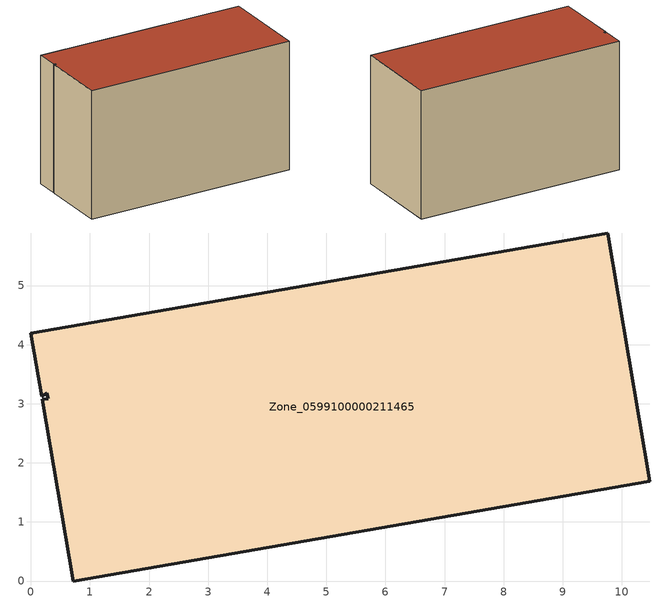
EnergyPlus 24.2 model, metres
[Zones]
Zone_0599100000211465
 floor ground (C_G): 0.72,0 0.19,3.08 0.29,3.09 0.27,3.18 0.18,3.12 0,4.19 9.76,5.89 10.47,1.69 z0
 wall outside (C_F): 0.72,0 10.47,1.69 9.76,5.89 0,4.19 0.18,3.12 0.27,3.18 0.29,3.09 0.19,3.08 0.72,0 z0:6.05
 roof outside (C_R): 0.19,3.08 0.72,0 10.47,1.69 9.76,5.89 0,4.19 0.18,3.12 0.27,3.18 0.29,3.09 z6.05
[BUILDING]
Pand.0599100000211465: North Axis=0; Terrain=City; Loads Convergence Tolerance Value=0.04; Temperature Convergence Tolerance Value=0.4; Solar Distribution=FullExterior; Maximum Number of Warmup Days=25; Minimum Number of Warmup Days=1
[Site:Location]
Rotterdam.The.Hague.AP_ZH_NLD Design_Conditions: Latitude=51.96; Longitude=4.45; Time Zone=1; Elevation=-4.5
[SITE:GROUNDTEMPERATURE:BUILDINGSURFACE]
18, 18, 18, 18, 18, 18, 18, 18, 18, 18, 18, 18
[MATERIAL] Thermal Absorptance=0.9; Solar Absorptance=0.7; Visible Absorptance=0.7
Name | Roughness | Thickness | Conductivity | Density | Specific Heat
G.TI.1946 | MediumSmooth | 0.15 | 1 | 540 | 1210
F.TI.1946 | Rough | 0.3 | 0.857143 | 1920 | 840
R.TI.1946 | MediumRough | 0.2 | 0.1 | 1500 | 1000
[CONSTRUCTION]
C_G: G.TI.1946
C_F: F.TI.1946
C_R: R.TI.1946
[ZONE]
Zone_0599100000211465: Type=1; Multiplier=1; Ceiling Height=Autocalculate; Volume=Autocalculate; Floor Area=autocalculate; Part of Total Floor Area=Yes
[ZONEINFILTRATION:DESIGNFLOWRATE]
Infil_Zone_0599100000211465: Zone or ZoneList or Space or SpaceList=Zone_0599100000211465; Schedule=AlwaysOn; Design Flow Rate Calculation Method=Flow/Area; Flow Rate per Floor Area=0.003; Constant Term Coefficient=1; Temperature Term Coefficient=0; Velocity Term Coefficient=0; Velocity Squared Term Coefficient=0
[HVACTEMPLATE:ZONE:IDEALLOADSAIRSYSTEM]
Zone_0599100000211465: Maximum Heating Supply Air Temperature=50; Minimum Cooling Supply Air Temperature=13; Maximum Heating Supply Air Humidity Ratio=0.0156; Minimum Cooling Supply Air Humidity Ratio=0.0077; Heating Limit=NoLimit; Cooling Limit=NoLimit; Dehumidification Control Type=ConstantSensibleHeatRatio; Cooling Sensible Heat Ratio=0.7; Dehumidification Setpoint=60; Humidification Control Type=None; Humidification Setpoint=30; Outdoor Air Method=None; Outdoor Air Flow Rate per Person=0.00944; Outdoor Air Flow Rate per Zone Floor Area=0; Outdoor Air Flow Rate per Zone=0; Demand Controlled Ventilation Type=None; Outdoor Air Economizer Type=NoEconomizer; Heat Recovery Type=None; Sensible Heat Recovery Effectiveness=0.7; Latent Heat Recovery Effectiveness=0.65
[ZONECONTROL:THERMOSTAT]
ThermostatControl_Zone_0599100000211465: Zone or ZoneList=Zone_0599100000211465; Control Type Schedule=DualSetpointControlType; Control 1=Thermostat_Zone_0599100000211465; Temperature Difference Between Cutout And Setpoint=0
[THERMOSTATSETPOINT:DUALSETPOINT]
Thermostat_Zone_0599100000211465: Heating Setpoint Temperature Schedule=HeatingSetpoint_Zone_0599100000211465; Cooling Setpoint Temperature Schedule=CoolingSetpoint_Zone_0599100000211465
[SCHEDULE:COMPACT]
HeatingSetpoint_Zone_0599100000211465: Through: 12/31, For: AllDays, Until: 24:00, 21
CoolingSetpoint_Zone_0599100000211465: Through: 12/31, For: AllDays, Until: 24:00, 24
DualSetpointControlType: Through: 12/31, For: AllDays, Until: 24:00, 4
AlwaysOn: Through: 12/31, For: AllDays, Until: 24:00, 1
